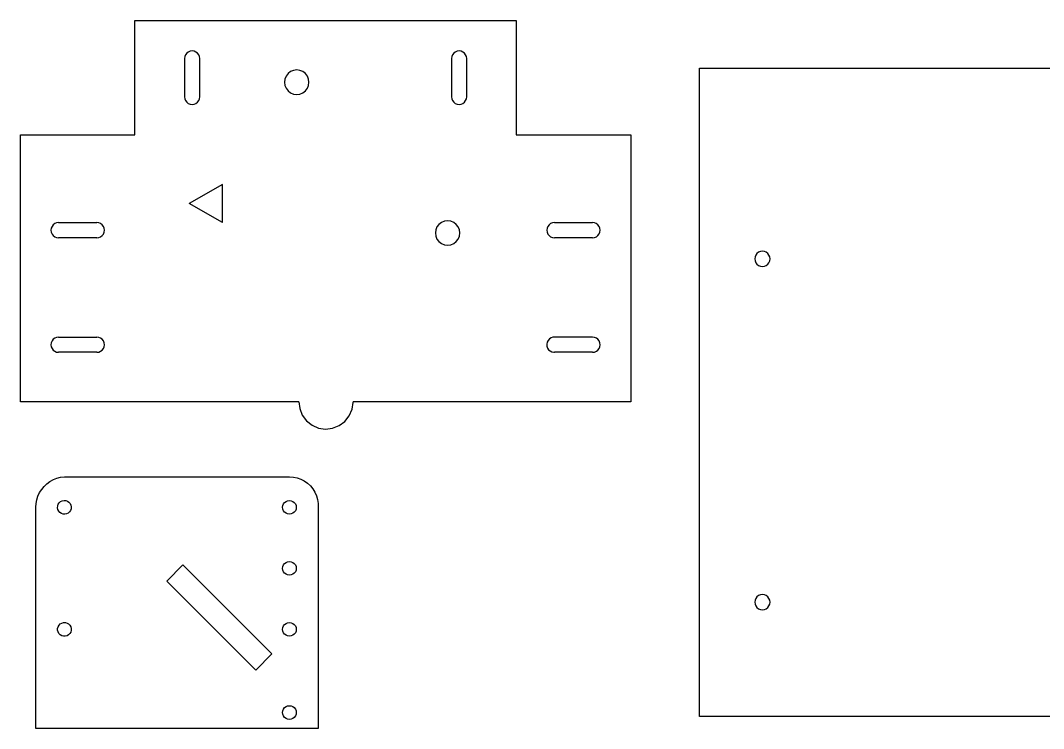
# Model space of a CAD drawing. Header units: metres. Extents: x 0 to 540, y -206 to 241.
# Drawn here: x 0 to 268.2, y -205.6 to -20 of the extents above; entities that cross this region are included whole.
import ezdxf

# ---------------------------------------------------------------- set-up
doc = ezdxf.new("R2010")
doc.units = ezdxf.units.M

msp = doc.modelspace()

# ---------------------------------------------------------------- linework, layer by layer
at = {"layer": 'Layer0'}
for p, q in [((30, -50), (30, -20)), ((30, -20), (130, -20)), ((130, -20), (130, -50)), ((43.07, -29.48), (43, -30)), ((43.27, -29), (43.07, -29.48)), ((43.59, -28.59), (43.27, -29)), ((44, -28.27), (43.59, -28.59)), ((44.48, -28.07), (44, -28.27)), ((45, -28), (44.48, -28.07)), ((45.52, -28.07), (45, -28)), ((46, -28.27), (45.52, -28.07)), ((46.41, -28.59), (46, -28.27)), ((46.73, -29), (46.41, -28.59)), ((46.93, -29.48), (46.73, -29)), ((47, -30), (46.93, -29.48)), ((113.07, -29.48), (113, -30)), ((113.27, -29), (113.07, -29.48)), ((113.59, -28.59), (113.27, -29)), ((114, -28.27), (113.59, -28.59)), ((114.48, -28.07), (114, -28.27)), ((115, -28), (114.48, -28.07)), ((115.52, -28.07), (115, -28)), ((116, -28.27), (115.52, -28.07)), ((116.41, -28.59), (116, -28.27)), ((116.73, -29), (116.41, -28.59)), ((116.93, -29.48), (116.73, -29)), ((117, -30), (116.93, -29.48)), ((43, -30), (43, -40)), ((47, -40), (47, -30)), ((113, -30), (113, -40)), ((117, -40), (117, -30)), ((69.67, -34.58), (69.35, -35.36)), ((70.18, -33.92), (69.67, -34.58)), ((70.84, -33.41), (70.18, -33.92)), ((71.62, -33.09), (70.84, -33.41)), ((72.45, -32.98), (71.62, -33.09)), ((73.28, -33.09), (72.45, -32.98)), ((74.05, -33.41), (73.28, -33.09)), ((74.71, -33.92), (74.05, -33.41)), ((75.22, -34.58), (74.71, -33.92)), ((75.55, -35.36), (75.22, -34.58)), ((178.03, -202.5), (178.03, -32.5)), ((178.03, -32.5), (328.03, -32.5)), ((69.35, -35.36), (69.24, -36.19)), ((69.24, -36.19), (69.35, -37.02)), ((69.35, -37.02), (69.67, -37.79)), ((75.22, -37.79), (75.55, -37.02)), ((75.65, -36.19), (75.55, -35.36)), ((75.55, -37.02), (75.65, -36.19)), ((43, -40), (43.07, -40.52)), ((46.93, -40.52), (47, -40)), ((69.67, -37.79), (70.18, -38.46)), ((70.18, -38.46), (70.84, -38.97)), ((70.84, -38.97), (71.62, -39.29)), ((71.62, -39.29), (72.45, -39.4)), ((72.45, -39.4), (73.28, -39.29)), ((73.28, -39.29), (74.05, -38.97)), ((74.05, -38.97), (74.71, -38.46)), ((74.71, -38.46), (75.22, -37.79)), ((113, -40), (113.07, -40.52)), ((116.93, -40.52), (117, -40)), ((43.07, -40.52), (43.27, -41)), ((43.27, -41), (43.59, -41.41)), ((43.59, -41.41), (44, -41.73)), ((44, -41.73), (44.48, -41.93)), ((44.48, -41.93), (45, -42)), ((45, -42), (45.52, -41.93)), ((45.52, -41.93), (46, -41.73)), ((46, -41.73), (46.41, -41.41)), ((46.41, -41.41), (46.73, -41)), ((46.73, -41), (46.93, -40.52)), ((113.07, -40.52), (113.27, -41)), ((113.27, -41), (113.59, -41.41)), ((113.59, -41.41), (114, -41.73)), ((114, -41.73), (114.48, -41.93)), ((114.48, -41.93), (115, -42)), ((115, -42), (115.52, -41.93)), ((115.52, -41.93), (116, -41.73)), ((116, -41.73), (116.41, -41.41)), ((116.41, -41.41), (116.73, -41)), ((116.73, -41), (116.93, -40.52)), ((0, -120), (0, -50)), ((0, -50), (30, -50)), ((130, -50), (160, -50)), ((160, -50), (160, -120)), ((53, -62.99), (44.26, -67.99)), ((53, -72.99), (53, -62.99)), ((53, -72.99), (44.26, -67.99)), ((8.07, -74.48), (8, -75)), ((8, -75), (8.07, -75.52)), ((8.27, -74), (8.07, -74.48)), ((8.59, -73.59), (8.27, -74)), ((9, -73.27), (8.59, -73.59)), ((9.48, -73.07), (9, -73.27)), ((10, -73), (9.48, -73.07)), ((10, -73), (20, -73)), ((20.52, -73.07), (20, -73)), ((21, -73.27), (20.52, -73.07)), ((21.41, -73.59), (21, -73.27)), ((21.73, -74), (21.41, -73.59)), ((21.93, -74.48), (21.73, -74)), ((22, -75), (21.93, -74.48)), ((21.93, -75.52), (22, -75)), ((108.89, -74.88), (108.78, -75.71)), ((109.21, -74.11), (108.89, -74.88)), ((109.72, -73.45), (109.21, -74.11)), ((110.38, -72.94), (109.72, -73.45)), ((111.15, -72.62), (110.38, -72.94)), ((111.98, -72.51), (111.15, -72.62)), ((112.82, -72.62), (111.98, -72.51)), ((113.59, -72.94), (112.82, -72.62)), ((114.25, -73.45), (113.59, -72.94)), ((114.76, -74.11), (114.25, -73.45)), ((115.08, -74.88), (114.76, -74.11)), ((115.19, -75.71), (115.08, -74.88)), ((138.07, -74.48), (138, -75)), ((138, -75), (138.07, -75.52)), ((138.27, -74), (138.07, -74.48)), ((138.59, -73.59), (138.27, -74)), ((139, -73.27), (138.59, -73.59)), ((139.48, -73.07), (139, -73.27)), ((140, -73), (139.48, -73.07)), ((140, -73), (149.97, -73)), ((150.49, -73.06), (149.97, -73)), ((150.97, -73.25), (150.49, -73.06)), ((151.39, -73.57), (150.97, -73.25)), ((151.72, -73.97), (151.39, -73.57)), ((151.92, -74.45), (151.72, -73.97)), ((152, -74.97), (151.92, -74.45)), ((151.94, -75.49), (152, -74.97)), ((8.07, -75.52), (8.27, -76)), ((8.27, -76), (8.59, -76.41)), ((8.59, -76.41), (9, -76.73)), ((9, -76.73), (9.48, -76.93)), ((9.48, -76.93), (10, -77)), ((20, -77), (10, -77)), ((20, -77), (20.52, -76.93)), ((20.52, -76.93), (21, -76.73)), ((21, -76.73), (21.41, -76.41)), ((21.41, -76.41), (21.73, -76)), ((21.73, -76), (21.93, -75.52)), ((108.78, -75.71), (108.89, -76.55)), ((108.89, -76.55), (109.21, -77.32)), ((109.21, -77.32), (109.72, -77.98)), ((114.25, -77.98), (114.76, -77.32)), ((114.76, -77.32), (115.08, -76.55)), ((115.08, -76.55), (115.19, -75.71)), ((138.07, -75.52), (138.27, -76)), ((138.27, -76), (138.59, -76.41)), ((138.59, -76.41), (139, -76.73)), ((139, -76.73), (139.48, -76.93)), ((139.48, -76.93), (140, -77)), ((150.03, -77), (140, -77)), ((150.03, -77), (150.55, -76.92)), ((150.55, -76.92), (151.03, -76.72)), ((151.03, -76.72), (151.43, -76.39)), ((151.43, -76.39), (151.75, -75.97)), ((151.75, -75.97), (151.94, -75.49)), ((109.72, -77.98), (110.38, -78.49)), ((110.38, -78.49), (111.15, -78.81)), ((111.15, -78.81), (111.98, -78.92)), ((111.98, -78.92), (112.82, -78.81)), ((112.82, -78.81), (113.59, -78.49)), ((113.59, -78.49), (114.25, -77.98)), ((192.6, -81.98), (192.53, -82.5)), ((192.53, -82.5), (192.6, -83.02)), ((192.8, -81.5), (192.6, -81.98)), ((192.6, -83.02), (192.8, -83.5)), ((193.11, -81.09), (192.8, -81.5)), ((193.53, -80.77), (193.11, -81.09)), ((194.01, -80.57), (193.53, -80.77)), ((194.53, -80.5), (194.01, -80.57)), ((195.05, -80.57), (194.53, -80.5)), ((195.53, -80.77), (195.05, -80.57)), ((195.94, -81.09), (195.53, -80.77)), ((196.26, -81.5), (195.94, -81.09)), ((196.46, -81.98), (196.26, -81.5)), ((196.26, -83.5), (196.46, -83.02)), ((196.53, -82.5), (196.46, -81.98)), ((196.46, -83.02), (196.53, -82.5)), ((192.8, -83.5), (193.11, -83.91)), ((193.11, -83.91), (193.53, -84.23)), ((193.53, -84.23), (194.01, -84.43)), ((194.01, -84.43), (194.53, -84.5)), ((194.53, -84.5), (195.05, -84.43)), ((195.05, -84.43), (195.53, -84.23)), ((195.53, -84.23), (195.94, -83.91)), ((195.94, -83.91), (196.26, -83.5)), ((8.07, -104.48), (8, -105)), ((8.27, -104), (8.07, -104.48)), ((8.59, -103.59), (8.27, -104)), ((9, -103.27), (8.59, -103.59)), ((9.48, -103.07), (9, -103.27)), ((10, -103), (9.48, -103.07)), ((10, -103), (20, -103)), ((20.52, -103.07), (20, -103)), ((21, -103.27), (20.52, -103.07)), ((21.41, -103.59), (21, -103.27)), ((21.73, -104), (21.41, -103.59)), ((21.93, -104.48), (21.73, -104)), ((22, -105), (21.93, -104.48)), ((138.11, -104.34), (138.01, -104.85)), ((138.35, -103.88), (138.11, -104.34)), ((138.69, -103.49), (138.35, -103.88)), ((139.13, -103.2), (138.69, -103.49)), ((139.62, -103.04), (139.13, -103.2)), ((140.15, -103.01), (139.62, -103.04)), ((150, -103), (140.15, -103.01)), ((150.52, -103.07), (150, -103)), ((151, -103.27), (150.52, -103.07)), ((151.41, -103.59), (151, -103.27)), ((151.73, -104), (151.41, -103.59)), ((151.93, -104.48), (151.73, -104)), ((152, -105), (151.93, -104.48)), ((8, -105), (8.07, -105.52)), ((8.07, -105.52), (8.27, -106)), ((8.27, -106), (8.59, -106.41)), ((8.59, -106.41), (9, -106.73)), ((9, -106.73), (9.48, -106.93)), ((9.48, -106.93), (10, -107)), ((20, -107), (10, -107)), ((20, -107), (20.52, -106.93)), ((20.52, -106.93), (21, -106.73)), ((21, -106.73), (21.41, -106.41)), ((21.41, -106.41), (21.73, -106)), ((21.73, -106), (21.93, -105.52)), ((21.93, -105.52), (22, -105)), ((138.01, -104.85), (138.04, -105.38)), ((138.04, -105.38), (138.2, -105.87)), ((138.2, -105.87), (138.49, -106.31)), ((138.49, -106.31), (138.88, -106.65)), ((138.88, -106.65), (139.34, -106.89)), ((139.34, -106.89), (139.85, -106.99)), ((139.85, -106.99), (140, -107)), ((150, -107), (140, -107)), ((150, -107), (150.52, -106.93)), ((150.52, -106.93), (151, -106.73)), ((151, -106.73), (151.41, -106.41)), ((151.41, -106.41), (151.73, -106)), ((151.73, -106), (151.93, -105.52)), ((151.93, -105.52), (152, -105)), ((73.01, -120), (0, -120)), ((73.01, -120), (73.22, -121.74)), ((86.94, -121.94), (87.21, -120.11)), ((160, -120), (87.2, -120)), ((87.21, -120.11), (87.2, -120)), ((73.22, -121.74), (73.9, -123.46)), ((86.21, -123.64), (86.94, -121.94)), ((73.9, -123.46), (75.01, -124.95)), ((75.01, -124.95), (76.46, -126.1)), ((83.57, -126.21), (85.06, -125.1)), ((85.06, -125.1), (86.21, -123.64)), ((76.46, -126.1), (78.16, -126.84)), ((78.16, -126.84), (80, -127.11)), ((80, -127.11), (81.84, -126.89)), ((81.84, -126.89), (83.57, -126.21)), ((5.56, -142.92), (6.2, -142.14)), ((6.2, -142.14), (6.93, -141.45)), ((6.93, -141.45), (7.74, -140.86)), ((7.74, -140.86), (8.62, -140.38)), ((8.62, -140.38), (9.56, -140)), ((9.56, -140), (10.53, -139.75)), ((10.53, -139.75), (11.53, -139.63)), ((11.53, -139.63), (70.53, -139.63)), ((70.53, -139.63), (71.55, -139.69)), ((71.55, -139.69), (72.55, -139.9)), ((72.55, -139.9), (73.52, -140.24)), ((73.52, -140.24), (74.43, -140.71)), ((74.43, -140.71), (75.26, -141.3)), ((75.26, -141.3), (76.01, -142)), ((76.01, -142), (76.66, -142.79)), ((4.28, -145.63), (4.59, -144.68)), ((4.59, -144.68), (5.02, -143.77)), ((5.02, -143.77), (5.56, -142.92)), ((76.66, -142.79), (77.19, -143.67)), ((77.19, -143.67), (77.6, -144.6)), ((77.6, -144.6), (77.88, -145.59)), ((4.03, -147.63), (4.09, -146.62)), ((4.09, -146.62), (4.28, -145.63)), ((9.73, -147.73), (9.77, -147.26)), ((9.77, -147.26), (9.92, -146.82)), ((9.92, -146.82), (10.18, -146.43)), ((10.18, -146.43), (10.54, -146.12)), ((10.54, -146.12), (10.96, -145.92)), ((10.96, -145.92), (11.42, -145.83)), ((11.42, -145.83), (11.89, -145.86)), ((11.89, -145.86), (12.33, -146.02)), ((12.33, -146.02), (12.72, -146.28)), ((12.72, -146.28), (13.03, -146.63)), ((13.03, -146.63), (13.24, -147.06)), ((13.24, -147.06), (13.33, -147.52)), ((13.33, -147.52), (13.29, -147.99)), ((68.73, -147.63), (68.79, -147.16)), ((68.79, -147.16), (68.97, -146.73)), ((68.97, -146.73), (69.26, -146.35)), ((69.26, -146.35), (69.63, -146.07)), ((69.63, -146.07), (70.06, -145.89)), ((70.06, -145.89), (70.53, -145.83)), ((70.53, -145.83), (70.99, -145.89)), ((70.99, -145.89), (71.43, -146.07)), ((71.43, -146.07), (71.8, -146.35)), ((71.8, -146.35), (72.09, -146.73)), ((72.09, -146.73), (72.27, -147.16)), ((72.27, -147.16), (72.33, -147.63)), ((77.88, -145.59), (78.03, -146.6)), ((78.03, -146.6), (78.03, -147.63)), ((4.03, -205.63), (4.03, -147.63)), ((9.82, -148.19), (9.73, -147.73)), ((10.03, -148.62), (9.82, -148.19)), ((10.33, -148.97), (10.03, -148.62)), ((10.72, -149.23), (10.33, -148.97)), ((11.17, -149.39), (10.72, -149.23)), ((11.64, -149.42), (11.17, -149.39)), ((12.1, -149.33), (11.64, -149.42)), ((12.52, -149.13), (12.1, -149.33)), ((12.88, -148.82), (12.52, -149.13)), ((13.14, -148.43), (12.88, -148.82)), ((13.29, -147.99), (13.14, -148.43)), ((68.79, -148.09), (68.73, -147.63)), ((68.97, -148.53), (68.79, -148.09)), ((69.26, -148.9), (68.97, -148.53)), ((69.63, -149.18), (69.26, -148.9)), ((70.06, -149.36), (69.63, -149.18)), ((70.53, -149.43), (70.06, -149.36)), ((70.99, -149.36), (70.53, -149.43)), ((71.43, -149.18), (70.99, -149.36)), ((71.8, -148.9), (71.43, -149.18)), ((72.09, -148.53), (71.8, -148.9)), ((72.27, -148.09), (72.09, -148.53)), ((72.33, -147.63), (72.27, -148.09)), ((78.03, -147.63), (78.03, -205.63)), ((38.34, -166.98), (42.58, -162.73)), ((42.58, -162.73), (65.92, -186.07)), ((68.73, -163.63), (68.79, -163.16)), ((68.79, -164.09), (68.73, -163.63)), ((68.79, -163.16), (68.97, -162.73)), ((68.97, -162.73), (69.26, -162.35)), ((69.26, -162.35), (69.63, -162.07)), ((69.63, -162.07), (70.06, -161.89)), ((70.06, -161.89), (70.53, -161.83)), ((70.53, -161.83), (70.99, -161.89)), ((70.99, -161.89), (71.43, -162.07)), ((71.43, -162.07), (71.8, -162.35)), ((71.8, -162.35), (72.09, -162.73)), ((72.09, -162.73), (72.27, -163.16)), ((72.27, -163.16), (72.33, -163.63)), ((72.33, -163.63), (72.27, -164.09)), ((68.97, -164.53), (68.79, -164.09)), ((69.26, -164.9), (68.97, -164.53)), ((69.63, -165.18), (69.26, -164.9)), ((70.06, -165.36), (69.63, -165.18)), ((70.53, -165.43), (70.06, -165.36)), ((70.99, -165.36), (70.53, -165.43)), ((71.43, -165.18), (70.99, -165.36)), ((71.8, -164.9), (71.43, -165.18)), ((72.09, -164.53), (71.8, -164.9)), ((72.27, -164.09), (72.09, -164.53)), ((61.68, -190.31), (38.34, -166.98)), ((192.8, -171.5), (192.6, -171.98)), ((193.11, -171.09), (192.8, -171.5)), ((193.53, -170.77), (193.11, -171.09)), ((194.01, -170.57), (193.53, -170.77)), ((194.53, -170.5), (194.01, -170.57)), ((195.05, -170.57), (194.53, -170.5)), ((195.53, -170.77), (195.05, -170.57)), ((195.94, -171.09), (195.53, -170.77)), ((196.26, -171.5), (195.94, -171.09)), ((196.46, -171.98), (196.26, -171.5)), ((192.6, -171.98), (192.53, -172.5)), ((192.53, -172.5), (192.6, -173.02)), ((192.6, -173.02), (192.8, -173.5)), ((192.8, -173.5), (193.11, -173.91)), ((193.11, -173.91), (193.53, -174.23)), ((193.53, -174.23), (194.01, -174.43)), ((195.05, -174.43), (195.53, -174.23)), ((195.53, -174.23), (195.94, -173.91)), ((195.94, -173.91), (196.26, -173.5)), ((196.26, -173.5), (196.46, -173.02)), ((196.53, -172.5), (196.46, -171.98)), ((196.46, -173.02), (196.53, -172.5)), ((194.01, -174.43), (194.53, -174.5)), ((194.53, -174.5), (195.05, -174.43)), ((9.74, -179.85), (9.75, -179.38)), ((9.75, -179.38), (9.87, -178.93)), ((9.87, -178.93), (10.11, -178.52)), ((10.11, -178.52), (10.44, -178.19)), ((10.44, -178.19), (10.85, -177.96)), ((10.85, -177.96), (11.3, -177.84)), ((11.3, -177.84), (11.77, -177.84)), ((11.77, -177.84), (12.23, -177.97)), ((12.23, -177.97), (12.63, -178.2)), ((12.63, -178.2), (12.96, -178.54)), ((12.96, -178.54), (13.2, -178.95)), ((13.2, -178.95), (13.31, -179.4)), ((13.31, -179.4), (13.31, -179.87)), ((68.73, -179.63), (68.79, -179.16)), ((68.79, -180.09), (68.73, -179.63)), ((68.79, -179.16), (68.97, -178.73)), ((68.97, -178.73), (69.26, -178.35)), ((69.26, -178.35), (69.63, -178.07)), ((69.63, -178.07), (70.06, -177.89)), ((70.06, -177.89), (70.53, -177.83)), ((70.53, -177.83), (70.99, -177.89)), ((70.99, -177.89), (71.43, -178.07)), ((71.43, -178.07), (71.8, -178.35)), ((71.8, -178.35), (72.09, -178.73)), ((72.09, -178.73), (72.27, -179.16)), ((72.27, -179.16), (72.33, -179.63)), ((72.33, -179.63), (72.27, -180.09)), ((9.86, -180.3), (9.74, -179.85)), ((10.09, -180.71), (9.86, -180.3)), ((10.42, -181.05), (10.09, -180.71)), ((10.83, -181.28), (10.42, -181.05)), ((11.28, -181.41), (10.83, -181.28)), ((11.75, -181.41), (11.28, -181.41)), ((12.21, -181.29), (11.75, -181.41)), ((12.62, -181.06), (12.21, -181.29)), ((12.95, -180.73), (12.62, -181.06)), ((13.19, -180.32), (12.95, -180.73)), ((13.31, -179.87), (13.19, -180.32)), ((68.97, -180.53), (68.79, -180.09)), ((69.26, -180.9), (68.97, -180.53)), ((69.63, -181.18), (69.26, -180.9)), ((70.06, -181.36), (69.63, -181.18)), ((70.53, -181.43), (70.06, -181.36)), ((70.99, -181.36), (70.53, -181.43)), ((71.43, -181.18), (70.99, -181.36)), ((71.8, -180.9), (71.43, -181.18)), ((72.09, -180.53), (71.8, -180.9)), ((72.27, -180.09), (72.09, -180.53)), ((65.92, -186.07), (61.68, -190.31)), ((68.73, -201.43), (68.79, -200.96)), ((68.79, -200.96), (68.97, -200.53)), ((68.97, -200.53), (69.26, -200.15)), ((69.26, -200.15), (69.63, -199.87)), ((69.63, -199.87), (70.06, -199.69)), ((70.06, -199.69), (70.53, -199.63)), ((70.53, -199.63), (70.99, -199.69)), ((70.99, -199.69), (71.43, -199.87)), ((71.43, -199.87), (71.8, -200.15)), ((71.8, -200.15), (72.09, -200.53)), ((72.09, -200.53), (72.27, -200.96)), ((72.27, -200.96), (72.33, -201.43)), ((68.79, -201.89), (68.73, -201.43)), ((68.97, -202.33), (68.79, -201.89)), ((69.26, -202.7), (68.97, -202.33)), ((69.63, -202.98), (69.26, -202.7)), ((70.06, -203.16), (69.63, -202.98)), ((70.53, -203.23), (70.06, -203.16)), ((70.99, -203.16), (70.53, -203.23)), ((71.43, -202.98), (70.99, -203.16)), ((71.8, -202.7), (71.43, -202.98)), ((72.09, -202.33), (71.8, -202.7)), ((72.27, -201.89), (72.09, -202.33)), ((72.33, -201.43), (72.27, -201.89)), ((328.03, -202.5), (178.03, -202.5)), ((78.03, -205.63), (4.03, -205.63))]:
    msp.add_line(p, q, dxfattribs=at)

doc.saveas('drawing.dxf')
